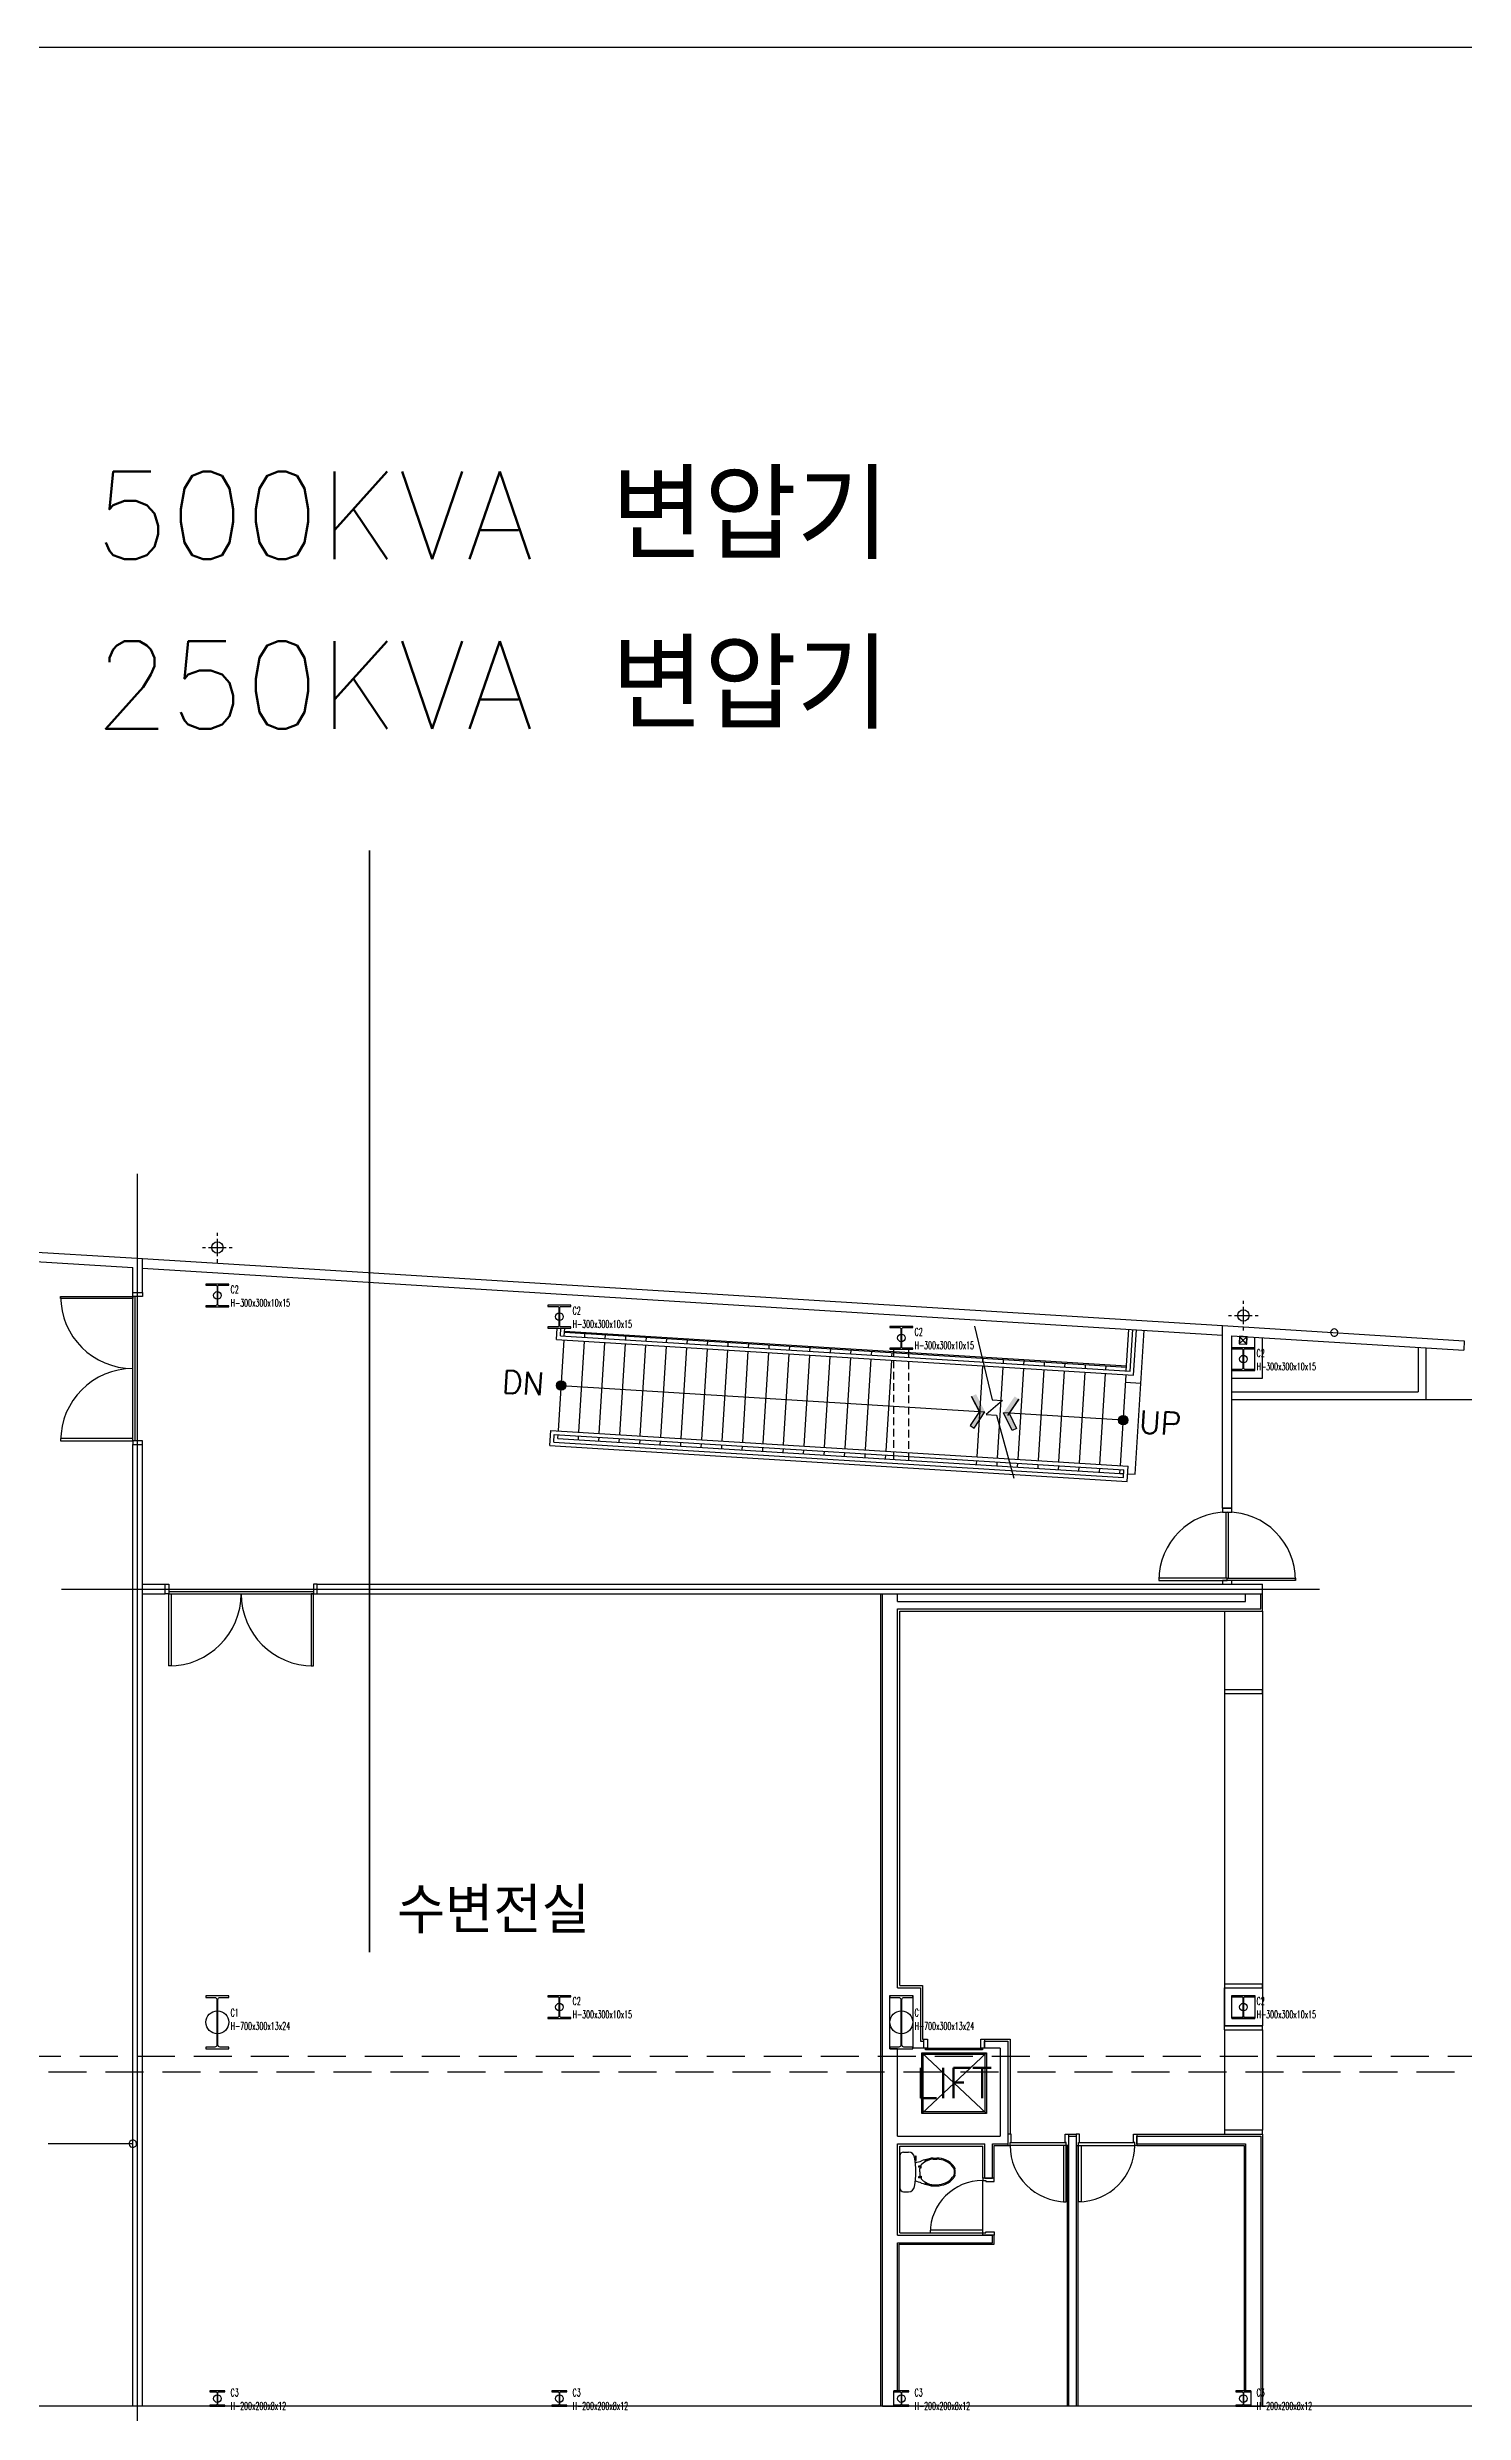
# Model space of a CAD drawing. Header units: millimetres. Extents: x 10462777 to 22643323, y 453826 to 1389191.
# Drawn here: x 11450135 to 11468772, y 606721 to 637839 of the extents above; entities that cross this region are included whole.
import ezdxf
from ezdxf.enums import TextEntityAlignment as Align

# ---------------------------------------------------------------- set-up
doc = ezdxf.new("R2010")
doc.units = ezdxf.units.MM
doc.header["$LTSCALE"] = 200
doc.header["$MEASUREMENT"] = 0
doc.linetypes.add('HIDDEN', pattern=[3.75, 2.5, -1.25])
doc.linetypes.add('HIDDENX2', pattern=[0.75, 0.5, -0.25])
doc.layers.get('0').update_dxf_attribs({"linetype": 'CONTINUOUS'})
for name, color, linetype in [('4', 4, 'CONTINUOUS'), ('CEN', 1, 'CONTINUOUS'), ('COL', 2, 'CONTINUOUS'), ('door', 4, 'CONTINUOUS'), ('EL', 9, 'CONTINUOUS'), ('ELE', 7, 'CONTINUOUS'), ('FIN', 5, 'CONTINUOUS'), ('FIN5', 251, 'CONTINUOUS'), ('HATCH', 8, 'CONTINUOUS'), ('lea', 7, 'CONTINUOUS'), ('panel', 4, 'CONTINUOUS'), ('PIPE', 4, 'CONTINUOUS'), ('tab6', 5, 'HIDDEN'), ('TEXT', 7, 'CONTINUOUS'), ('WAL', 3, 'CONTINUOUS'), ('WID', 4, 'CONTINUOUS'), ('win', 6, 'CONTINUOUS'), ('도면층6', 6, 'CONTINUOUS')]:
    doc.layers.add(name, color=color, linetype=linetype)
doc.layers.add('No_Print', color=153, linetype='CONTINUOUS', plot=False)
doc.styles.add('HYwulM', font='txt.shx ', dxfattribs={"bigfont": ' whgtxt.shx'})
doc.styles.add('HY울릉도L', font='txt.shx ', dxfattribs={"bigfont": ' whgtxt.shx'})

msp = doc.modelspace()

# ---------------------------------------------------------------- hatches: boundary and pattern name
at = {"layer": 'EL'}
h = msp.add_hatch(color=253, dxfattribs=at)
h.paths.add_polyline_path([(11456900.68782, 620297.08249), (11456892.97354, 620172.32076, 1)])
h.paths.add_polyline_path([(11456900.68782, 620297.08249, 0.4142135624), (11456834.44982, 620238.55876), (11456896.83068, 620234.70162)])
h.paths.add_polyline_path([(11456892.97354, 620172.32076), (11456896.83068, 620234.70162), (11456834.44982, 620238.55876, 0.4142135624)])
h = msp.add_hatch(color=253, dxfattribs=at)
h.paths.add_polyline_path([(11462355.64598, 620120.8979), (11462298.17208, 620091.62332), (11462399.04952, 619893.57369), (11462473.42511, 619889.6657)])
h.paths.add_polyline_path([(11462277.92778, 619706.34049), (11462332.01726, 619671.20393), (11462473.42511, 619889.6657), (11462399.53794, 619893.54803)])
h = msp.add_hatch(color=253, dxfattribs=at)
h.paths.add_polyline_path([(11462864.1703, 620090.62631), (11462917.59998, 620054.49433), (11462793.09259, 619870.38071), (11462718.80211, 619875.66506)])
h.paths.add_polyline_path([(11462890.22586, 619669.65235), (11462832.21982, 619641.44689), (11462718.80211, 619875.66506), (11462792.60473, 619870.41542)])
h = msp.add_hatch(color=253, dxfattribs=at)
h.paths.add_polyline_path([(11464296.56306, 619839.77279), (11464288.84878, 619715.01105, -1)])
h.paths.add_polyline_path([(11464296.56306, 619839.77279, -0.4142135624), (11464355.08679, 619773.53478), (11464292.70592, 619777.39192)])
h.paths.add_polyline_path([(11464288.84878, 619715.01105), (11464292.70592, 619777.39192), (11464355.08679, 619773.53478, -0.4142135624)])

# ---------------------------------------------------------------- linework, layer by layer
at = {"color": 30, "lineweight": 35, "ltscale": 10}
msp.add_line((11454375.39328, 627271.46989), (11454375.39328, 612779.44535), dxfattribs=at)
at = {"color": 253}
for p, q in [((11461353.2949, 610098.2403), (11461353.2949, 609678.2403)), ((11461403.2949, 610148.2403), (11461468.54214, 610148.2403)), ((11461569.54316, 610068.22712), (11461549.55184, 610068.22712)), ((11461553.8953, 610037.22904), (11461567.54316, 610037.22904)), ((11461557.25913, 610092.17671), (11461557.25913, 610068.22712)), ((11461567.54316, 610094.17671), (11461559.25913, 610094.17671)), ((11461569.54316, 610039.22904), (11461569.54316, 610092.17671)), ((11461623.8361, 609965.22515), (11461602.63014, 609965.22515)), ((11461623.8361, 609951.25544), (11461602.63014, 609951.25544)), ((11461616.96537, 609888.2403), (11461616.96537, 609935.28401)), ((11461624.96537, 609943.28401), (11461633.45975, 609943.28401)), ((11461633.45975, 609943.28401), (11461633.45975, 609980.60304)), ((11461791.38062, 610070.7403), (11461840.43829, 610070.7403)), ((11461791.38062, 610055.7403), (11461840.43829, 610055.7403)), ((11461403.2949, 609628.2403), (11461468.54214, 609628.2403)), ((11461623.8361, 609825.22515), (11461602.63014, 609825.22515)), ((11461623.8361, 609811.25544), (11461602.63014, 609811.25544)), ((11461616.96537, 609888.2403), (11461616.96537, 609841.19658)), ((11461624.96537, 609833.19658), (11461633.45975, 609833.19658)), ((11461633.45975, 609833.19658), (11461633.45975, 609795.87755)), ((11461791.38062, 609720.7403), (11461840.43829, 609720.7403)), ((11461791.38062, 609705.7403), (11461840.43829, 609705.7403))]:
    msp.add_line(p, q, dxfattribs=at)
for centre, radius, start, end in [((11461403.2949, 610098.2403), 50, 90, 180), ((11461468.54214, 610068.2403), 80, 9.370951569, 90), ((11460377.8187, 609888.2403), 1185.47619, 350.629048431, 9.370951569), ((11461375.2041, 610768.21844), 780, 283.482132637, 289.845226306), ((11461559.25913, 610092.17671), 2, 90, 180), ((11461567.54316, 610092.17671), 2, 0, 90), ((11461567.54316, 610039.22904), 2, 270, 0), ((11461604.29296, 609958.2403), 7.18005, 103.39064926, 256.60935074), ((11461624.96537, 609935.28401), 8, 90, 180), ((11461622.17327, 609958.2403), 7.18005, 283.39064926, 76.60935074), ((11461823.22565, 609795.15826), 265.33162, 104.849993101, 135.659819598), ((11461808.86919, 609574.76731), 489.80436, 100.061363421, 110.167812816), ((11461708.84851, 610017.80107), 28.25047, 134.694298506, 177.752217846), ((11461791.38062, 609894.7403), 176, 90, 125.57906164), ((11461791.38062, 609894.7403), 161, 90, 102.977899394), ((11461840.43827, 609785.7403), 270, 39.838439944, 89.999997866), ((11461840.43827, 609785.7403), 285, 39.838439944, 89.999997866), ((11461963.2949, 609888.2403), 110, 0, 39.838439944), ((11461963.2949, 609888.2403), 125, 22.063918175, 39.838439944), ((11462071.0506, 609932.7603), 8.44851, 239.863743409, 16.751839901), ((11461963.2949, 609888.2403), 120, 0, 18.76258825), ((11461403.2949, 609678.2403), 50, 180, 270), ((11461468.54214, 609708.2403), 80, 270, 350.629048431), ((11461375.2041, 609008.26215), 780, 70.154773694, 76.517867363), ((11461604.29296, 609818.2403), 7.18005, 103.39064926, 256.60935074), ((11461624.96537, 609841.19658), 8, 180, 270), ((11461622.17327, 609818.2403), 7.18005, 283.39064926, 76.60935074), ((11461823.22565, 609981.32234), 265.33162, 224.340180402, 255.150006899), ((11461808.86919, 610201.71328), 489.80436, 249.832187184, 259.938636579), ((11461708.84851, 609758.67952), 28.25047, 182.247782154, 225.305701494), ((11461791.38062, 609881.7403), 176, 234.42093836, 270), ((11461791.38062, 609881.7403), 161, 257.022100606, 270), ((11461840.43827, 609990.7403), 270, 270.000002134, 320.161560056), ((11461840.43827, 609990.7403), 285, 270.000002134, 320.161560056), ((11461963.2949, 609888.2403), 110, 320.161560056, 0), ((11461963.2949, 609888.2403), 125, 320.161560056, 337.936081825), ((11462071.0506, 609843.7203), 8.44851, 343.248160099, 120.136256591), ((11461963.2949, 609888.2403), 120, 341.23741175, 0)]:
    msp.add_arc(centre, radius, start, end, dxfattribs=at)
at = {"layer": '4', "color": 253}
msp.add_line((11468273.2949, 620051.88268), (11470123.2949, 620051.88268), dxfattribs=at)
at = {"layer": 'CEN', "color": 253}
for p, q in [((11451323.2949, 605907.23366), (11451323.2949, 623017.40711)), ((11450323.2949, 617557.23366), (11466873.2949, 617557.23366))]:
    msp.add_line(p, q, dxfattribs=at)
at = {"layer": 'COL', "color": 253}
for points in [[(11452368.2949, 621299.90719, -0.4142135624), (11452352.2949, 621283.90719), (11452223.2949, 621283.90719), (11452223.2949, 621268.90719), (11452523.2949, 621268.90719), (11452523.2949, 621283.90719), (11452394.2949, 621283.90719, -0.4142135624), (11452378.2949, 621299.90719), (11452378.2949, 621537.90719, -0.4142135624), (11452394.2949, 621553.90719), (11452523.2949, 621553.90719), (11452523.2949, 621568.90719), (11452223.2949, 621568.90719), (11452223.2949, 621553.90719), (11452352.2949, 621553.90719, -0.4142135624), (11452368.2949, 621537.90719)], [(11456868.2949, 621020.65106, -0.4142135624), (11456852.2949, 621004.65106), (11456723.2949, 621004.65106), (11456723.2949, 620989.65106), (11457023.2949, 620989.65106), (11457023.2949, 621004.65106), (11456894.2949, 621004.65106, -0.4142135624), (11456878.2949, 621020.65106), (11456878.2949, 621258.65106, -0.4142135624), (11456894.2949, 621274.65106), (11457023.2949, 621274.65106), (11457023.2949, 621289.65106), (11456723.2949, 621289.65106), (11456723.2949, 621274.65106), (11456852.2949, 621274.65106, -0.4142135624), (11456868.2949, 621258.65106)], [(11461368.2949, 620741.39494, -0.4142135624), (11461352.2949, 620725.39494), (11461223.2949, 620725.39494), (11461223.2949, 620710.39494), (11461523.2949, 620710.39494), (11461523.2949, 620725.39494), (11461394.2949, 620725.39494, -0.4142135624), (11461378.2949, 620741.39494), (11461378.2949, 620979.39494, -0.4142135624), (11461394.2949, 620995.39494), (11461523.2949, 620995.39494), (11461523.2949, 621010.39494), (11461223.2949, 621010.39494), (11461223.2949, 620995.39494), (11461352.2949, 620995.39494, -0.4142135624), (11461368.2949, 620979.39494)], [(11465868.2949, 620462.13881, -0.4142135624), (11465852.2949, 620446.13881), (11465723.2949, 620446.13881), (11465723.2949, 620431.13881), (11466023.2949, 620431.13881), (11466023.2949, 620446.13881), (11465894.2949, 620446.13881, -0.4142135624), (11465878.2949, 620462.13881), (11465878.2949, 620700.13881, -0.4142135624), (11465894.2949, 620716.13881), (11466023.2949, 620716.13881), (11466023.2949, 620731.13881), (11465723.2949, 620731.13881), (11465723.2949, 620716.13881), (11465852.2949, 620716.13881, -0.4142135624), (11465868.2949, 620700.13881)], [(11452366.7949, 611559.23366, -0.4142135624), (11452338.7949, 611531.23366), (11452223.2949, 611531.23366), (11452223.2949, 611507.23366), (11452523.2949, 611507.23366), (11452523.2949, 611531.23366), (11452407.7949, 611531.23366, -0.4142135624), (11452379.7949, 611559.23366), (11452379.7949, 612155.23366, -0.4142135624), (11452407.7949, 612183.23366), (11452523.2949, 612183.23366), (11452523.2949, 612207.23366), (11452223.2949, 612207.23366), (11452223.2949, 612183.23366), (11452338.7949, 612183.23366, -0.4142135624), (11452366.7949, 612155.23366)], [(11456868.2949, 611938.23366, -0.4142135624), (11456852.2949, 611922.23366), (11456723.2949, 611922.23366), (11456723.2949, 611907.23366), (11457023.2949, 611907.23366), (11457023.2949, 611922.23366), (11456894.2949, 611922.23366, -0.4142135624), (11456878.2949, 611938.23366), (11456878.2949, 612176.23366, -0.4142135624), (11456894.2949, 612192.23366), (11457023.2949, 612192.23366), (11457023.2949, 612207.23366), (11456723.2949, 612207.23366), (11456723.2949, 612192.23366), (11456852.2949, 612192.23366, -0.4142135624), (11456868.2949, 612176.23366)], [(11461366.7949, 611559.23366, -0.4142135624), (11461338.7949, 611531.23366), (11461223.2949, 611531.23366), (11461223.2949, 611507.23366), (11461523.2949, 611507.23366), (11461523.2949, 611531.23366), (11461407.7949, 611531.23366, -0.4142135624), (11461379.7949, 611559.23366), (11461379.7949, 612155.23366, -0.4142135624), (11461407.7949, 612183.23366), (11461523.2949, 612183.23366), (11461523.2949, 612207.23366), (11461223.2949, 612207.23366), (11461223.2949, 612183.23366), (11461338.7949, 612183.23366, -0.4142135624), (11461366.7949, 612155.23366)], [(11465868.2949, 611938.23366, -0.4142135624), (11465852.2949, 611922.23366), (11465723.2949, 611922.23366), (11465723.2949, 611907.23366), (11466023.2949, 611907.23366), (11466023.2949, 611922.23366), (11465894.2949, 611922.23366, -0.4142135624), (11465878.2949, 611938.23366), (11465878.2949, 612176.23366, -0.4142135624), (11465894.2949, 612192.23366), (11466023.2949, 612192.23366), (11466023.2949, 612207.23366), (11465723.2949, 612207.23366), (11465723.2949, 612192.23366), (11465852.2949, 612192.23366, -0.4142135624), (11465868.2949, 612176.23366)], [(11452369.2949, 606835.23366, -0.4142135624), (11452353.2949, 606819.23366), (11452273.2949, 606819.23366), (11452273.2949, 606807.23366), (11452473.2949, 606807.23366), (11452473.2949, 606819.23366), (11452393.2949, 606819.23366, -0.4142135624), (11452377.2949, 606835.23366), (11452377.2949, 606979.23366, -0.4142135624), (11452393.2949, 606995.23366), (11452473.2949, 606995.23366), (11452473.2949, 607007.23366), (11452273.2949, 607007.23366), (11452273.2949, 606995.23366), (11452353.2949, 606995.23366, -0.4142135624), (11452369.2949, 606979.23366)], [(11456869.2949, 606835.23366, -0.4142135624), (11456853.2949, 606819.23366), (11456773.2949, 606819.23366), (11456773.2949, 606807.23366), (11456973.2949, 606807.23366), (11456973.2949, 606819.23366), (11456893.2949, 606819.23366, -0.4142135624), (11456877.2949, 606835.23366), (11456877.2949, 606979.23366, -0.4142135624), (11456893.2949, 606995.23366), (11456973.2949, 606995.23366), (11456973.2949, 607007.23366), (11456773.2949, 607007.23366), (11456773.2949, 606995.23366), (11456853.2949, 606995.23366, -0.4142135624), (11456869.2949, 606979.23366)], [(11461369.2949, 606835.23366, -0.4142135624), (11461353.2949, 606819.23366), (11461273.2949, 606819.23366), (11461273.2949, 606807.23366), (11461473.2949, 606807.23366), (11461473.2949, 606819.23366), (11461393.2949, 606819.23366, -0.4142135624), (11461377.2949, 606835.23366), (11461377.2949, 606979.23366, -0.4142135624), (11461393.2949, 606995.23366), (11461473.2949, 606995.23366), (11461473.2949, 607007.23366), (11461273.2949, 607007.23366), (11461273.2949, 606995.23366), (11461353.2949, 606995.23366, -0.4142135624), (11461369.2949, 606979.23366)], [(11465869.2949, 606835.23366, -0.4142135624), (11465853.2949, 606819.23366), (11465773.2949, 606819.23366), (11465773.2949, 606807.23366), (11465973.2949, 606807.23366), (11465973.2949, 606819.23366), (11465893.2949, 606819.23366, -0.4142135624), (11465877.2949, 606835.23366), (11465877.2949, 606979.23366, -0.4142135624), (11465893.2949, 606995.23366), (11465973.2949, 606995.23366), (11465973.2949, 607007.23366), (11465773.2949, 607007.23366), (11465773.2949, 606995.23366), (11465853.2949, 606995.23366, -0.4142135624), (11465869.2949, 606979.23366)]]:
    msp.add_lwpolyline(points, format="xyb", close=True, dxfattribs=at)
at = {"layer": 'door', "color": 253, "linetype": 'Continuous'}
for p, q in [((11451260.7949, 621407.23366), (11451260.7949, 621457.23366)), ((11451260.7949, 621457.23366), (11451385.7949, 621457.23366)), ((11451385.7949, 621457.23366), (11451385.7949, 621407.23366)), ((11451385.7949, 621407.23366), (11451260.7949, 621407.23366)), ((11451385.7949, 619507.23366), (11451260.7949, 619507.23366)), ((11451260.7949, 619507.23366), (11451260.7949, 619457.23366)), ((11451260.7949, 619457.23366), (11451385.7949, 619457.23366)), ((11451385.7949, 619457.23366), (11451385.7949, 619507.23366)), ((11465723.2949, 618619.73366), (11465598.2949, 618619.73366)), ((11465598.2949, 618619.73366), (11465598.2949, 618569.73366)), ((11465723.2949, 618569.73366), (11465723.2949, 618619.73366)), ((11465598.2949, 618569.73366), (11465723.2949, 618569.73366)), ((11465660.7949, 617699.73366), (11464760.7949, 617699.73366)), ((11464760.7949, 617699.73366), (11464760.7949, 617669.73366)), ((11465660.7949, 617669.73366), (11465660.7949, 617699.73366)), ((11465660.7949, 617699.73366), (11466560.7949, 617699.73366)), ((11465660.7949, 617669.73366), (11465660.7949, 617699.73366)), ((11466560.7949, 617699.73366), (11466560.7949, 617669.73366)), ((11451685.7949, 617494.73366), (11451685.7949, 617619.73366)), ((11451685.7949, 617619.73366), (11451735.7949, 617619.73366)), ((11451735.7949, 617494.73366), (11451685.7949, 617494.73366)), ((11451735.7949, 617619.73366), (11451735.7949, 617494.73366)), ((11453635.7949, 617619.73366), (11453635.7949, 617494.73366)), ((11453685.7949, 617619.73366), (11453635.7949, 617619.73366)), ((11453635.7949, 617494.73366), (11453685.7949, 617494.73366)), ((11453685.7949, 617494.73366), (11453685.7949, 617619.73366)), ((11464760.7949, 617669.73366), (11465660.7949, 617669.73366)), ((11465723.2949, 617669.73366), (11465598.2949, 617669.73366)), ((11465598.2949, 617669.73366), (11465598.2949, 617619.73366)), ((11465598.2949, 617619.73366), (11465723.2949, 617619.73366)), ((11466560.7949, 617669.73366), (11465660.7949, 617669.73366)), ((11465723.2949, 617619.73366), (11465723.2949, 617669.73366))]:
    msp.add_line(p, q, dxfattribs=at)
at = {"layer": 'door', "color": 253}
for p, q in [((11450310.7949, 621377.23366), (11450310.7949, 621407.23366)), ((11450310.7949, 621407.23366), (11451260.7949, 621407.23366)), ((11451260.7949, 621377.23366), (11450310.7949, 621377.23366)), ((11451260.7949, 621407.23366), (11451260.7949, 621377.23366)), ((11450310.7949, 619537.23366), (11450310.7949, 619507.23366)), ((11451260.7949, 619537.23366), (11450310.7949, 619537.23366)), ((11450310.7949, 619507.23366), (11451260.7949, 619507.23366)), ((11451260.7949, 619507.23366), (11451260.7949, 619537.23366)), ((11451735.7949, 616544.73366), (11451735.7949, 617494.73366)), ((11451735.7949, 617494.73366), (11451765.7949, 617494.73366)), ((11451765.7949, 617494.73366), (11451765.7949, 616544.73366)), ((11453635.7949, 617494.73366), (11453605.7949, 617494.73366)), ((11453605.7949, 617494.73366), (11453605.7949, 616544.73366)), ((11453635.7949, 616544.73366), (11453635.7949, 617494.73366)), ((11451765.7949, 616544.73366), (11451735.7949, 616544.73366)), ((11453605.7949, 616544.73366), (11453635.7949, 616544.73366))]:
    msp.add_line(p, q, dxfattribs=at)
for centre, start, end in [((11451260.7949, 621407.23366), 180, 270), ((11451260.7949, 619507.23366), 90, 180), ((11451735.7949, 617494.73366), 270, 0), ((11453635.7949, 617494.73366), 180, 270)]:
    msp.add_arc(centre, 950, start, end, dxfattribs=at)
at = {"layer": 'door', "color": 253, "linetype": 'Continuous'}
for start, end in [(90, 180), (0, 90)]:
    msp.add_arc((11465660.7949, 617669.73366), 900, start, end, dxfattribs=at)
at = {"layer": 'EL', "color": 253, "ltscale": 10}
for p, q in [((11451385.7949, 621903.50115), (11465598.2949, 621021.51722)), ((11451385.7949, 621778.26069), (11465598.2949, 620896.27676)), ((11468173.2949, 620736.4802), (11468173.2949, 620151.88268)), ((11465723.2949, 620151.88268), (11468173.2949, 620151.88268)), ((11461667.0449, 611516.23366), (11461667.0449, 611637.23366)), ((11461667.0449, 611637.23366), (11461717.0449, 611637.23366)), ((11461717.0449, 611516.23366), (11461667.0449, 611516.23366)), ((11461692.0449, 611514.64649), (11462442.0449, 611514.64649)), ((11461692.0449, 611494.64649), (11461692.0449, 611514.64649)), ((11462442.0449, 611494.64649), (11461692.0449, 611494.64649)), ((11461717.0449, 611637.23366), (11461717.0449, 611516.23366)), ((11462417.0449, 611516.23366), (11462417.0449, 611637.23366)), ((11462417.0449, 611637.23366), (11462467.0449, 611637.23366)), ((11462467.0449, 611516.23366), (11462417.0449, 611516.23366)), ((11462442.0449, 611514.64649), (11462442.0449, 611494.64649)), ((11462467.0449, 611637.23366), (11462467.0449, 611516.23366)), ((11461641.88649, 610657.23365), (11462492.20331, 611457.23366)), ((11461641.88649, 611457.23366), (11462492.20331, 610657.23365)), ((11461641.88649, 610657.23365), (11461641.88649, 611457.23366)), ((11461641.88649, 611457.23366), (11462492.20331, 611457.23366)), ((11461661.88649, 610677.23365), (11461661.88649, 611437.23366)), ((11461661.88649, 611437.23366), (11462472.20331, 611437.23366)), ((11462472.20331, 611437.23366), (11462472.20331, 610677.23365)), ((11462492.20331, 611457.23366), (11462492.20331, 610657.23365)), ((11462492.20331, 610657.23365), (11461641.88649, 610657.23365)), ((11462472.20331, 610677.23365), (11461661.88649, 610677.23365))]:
    msp.add_line(p, q, dxfattribs=at)
at = {"layer": 'EL', "color": 253}
for p, q in [((11451260.7949, 619507.23366), (11451260.7949, 621407.23366)), ((11451290.7949, 619507.23366), (11451290.7949, 621407.23366)), ((11456834.29399, 620841.49424), (11456843.48815, 620989.65106)), ((11456834.29399, 620841.49424), (11464429.68289, 620370.14782)), ((11456859.77667, 619637.60444), (11456934.102, 620835.30046)), ((11456887.29488, 620888.30135), (11456893.58433, 620989.65106)), ((11456887.29488, 620888.30135), (11464382.87578, 620423.14871)), ((11456937.19888, 620885.20446), (11456943.68052, 620989.65106)), ((11456940.29577, 620935.10846), (11464336.06867, 620476.1496)), ((11456941.22484, 620950.07966), (11464336.99774, 620491.1208)), ((11457129.25828, 619620.88125), (11457203.5836, 620818.57726)), ((11457206.68049, 620868.48126), (11457209.77738, 620918.38526)), ((11457398.73988, 619604.15805), (11457473.0652, 620801.85406)), ((11457476.16209, 620851.75806), (11457479.25898, 620901.66207)), ((11457745.64369, 620835.03487), (11457748.74058, 620884.93887)), ((11458015.1253, 620818.31167), (11458018.22219, 620868.21567)), ((11458284.6069, 620801.58847), (11458287.70379, 620851.49247)), ((11458554.08851, 620784.86527), (11458557.18539, 620834.76928)), ((11458823.57011, 620768.14208), (11458826.667, 620818.04608)), ((11459093.05171, 620751.41888), (11459096.1486, 620801.32288)), ((11462337.11835, 621012.92117), (11462565.94579, 620046.95801)), ((11464332.97178, 620426.2456), (11464366.88271, 620972.6944)), ((11464382.87578, 620423.14871), (11464416.78671, 620969.59751)), ((11464429.68289, 620370.14782), (11464466.69071, 620966.50063)), ((11457668.22148, 619587.43485), (11457742.54681, 620785.13087)), ((11457937.70309, 619570.71165), (11458012.02841, 620768.40767)), ((11458207.18469, 619553.98846), (11458281.51001, 620751.68447)), ((11458476.66629, 619537.26526), (11458550.99162, 620734.96127)), ((11458746.1479, 619520.54206), (11458820.47322, 620718.23808)), ((11459015.6295, 619503.81886), (11459089.95482, 620701.51488)), ((11459285.11111, 619487.09567), (11459359.43643, 620684.79168)), ((11459362.53332, 620734.69568), (11459365.6302, 620784.59968)), ((11459554.59271, 619470.37247), (11459628.91803, 620668.06848)), ((11459632.01492, 620717.97248), (11459635.11181, 620767.87649)), ((11459824.07431, 619453.64927), (11459898.39963, 620651.34529)), ((11459901.49652, 620701.24929), (11459904.59341, 620751.15329)), ((11460093.55592, 619436.92607), (11460167.88124, 620634.62209)), ((11460170.97813, 620684.52609), (11460174.07502, 620734.43009)), ((11460363.03752, 619420.20288), (11460437.36284, 620617.89889)), ((11460440.45973, 620667.80289), (11460443.55662, 620717.70689)), ((11460632.51912, 619403.47968), (11460706.84445, 620601.17569)), ((11460709.94133, 620651.07969), (11460713.03822, 620700.9837)), ((11460902.00073, 619386.75648), (11460976.32605, 620584.4525)), ((11460979.42294, 620634.3565), (11460982.51983, 620684.2605)), ((11461171.48233, 619370.03328), (11461245.80765, 620567.7293)), ((11461248.90454, 620617.6333), (11461252.00143, 620667.5373)), ((11462369.17835, 619295.70796), (11462443.50367, 620493.40398)), ((11462446.60056, 620543.30798), (11462449.69745, 620593.21198)), ((11462716.08216, 620526.58478), (11462719.17905, 620576.48878)), ((11462985.56376, 620509.86158), (11462988.66065, 620559.76558)), ((11463255.04537, 620493.13839), (11463258.14226, 620543.04239)), ((11463524.52697, 620476.41519), (11463527.62386, 620526.31919)), ((11463794.00857, 620459.69199), (11463797.10546, 620509.59599)), ((11464063.49018, 620442.96879), (11464066.58707, 620492.87279)), ((11456896.83069, 620234.7018), (11462473.42511, 619889.6657)), ((11462638.65995, 619278.98476), (11462712.98527, 620476.68078)), ((11462908.14155, 619262.26157), (11462982.46688, 620459.95758)), ((11463177.62316, 619245.53837), (11463251.94848, 620443.23438)), ((11463447.10476, 619228.81517), (11463521.43008, 620426.51119)), ((11463716.58636, 619212.09197), (11463790.91169, 620409.78799)), ((11463986.06797, 619195.36878), (11464060.39329, 620393.06479)), ((11464255.54957, 619178.64558), (11464329.87489, 620376.34159)), ((11462399.27151, 619893.13788), (11462277.92778, 619706.34049)), ((11462415.95121, 619860.39112), (11462298.17208, 620091.62332)), ((11462298.17208, 620091.62332), (11462399.27151, 619893.13788)), ((11462332.01726, 619671.20393), (11462473.42511, 619889.6657)), ((11462702.08282, 620038.54037), (11462490.1212, 619851.26444)), ((11462565.94579, 620046.95801), (11462702.08282, 620038.54037)), ((11464292.70585, 619777.3908), (11462718.80211, 619875.66506)), ((11462832.21982, 619641.44689), (11462718.80211, 619875.66506)), ((11462772.23179, 619839.53308), (11462917.59998, 620054.49433)), ((11462917.59998, 620054.49433), (11462792.81861, 619869.97557)), ((11462792.81861, 619869.97557), (11462890.22586, 619669.65235)), ((11456747.58112, 619444.18222), (11456759.96867, 619643.79822)), ((11456759.96867, 619643.79822), (11464355.35757, 619172.4518)), ((11456800.58201, 619490.98933), (11456806.77578, 619590.79733)), ((11456806.77578, 619590.79733), (11464302.35668, 619125.64469)), ((11456853.5829, 619537.79644), (11456856.67978, 619587.70044)), ((11457123.0645, 619521.07324), (11457126.16139, 619570.97725)), ((11457392.5461, 619504.35005), (11457395.64299, 619554.25405)), ((11462277.92778, 619706.34049), (11462332.01726, 619671.20393)), ((11462490.1212, 619851.26444), (11462626.25824, 619842.84681)), ((11462626.25824, 619842.84681), (11462853.34613, 619013.98169)), ((11462890.22586, 619669.65235), (11462832.21982, 619641.44689)), ((11456747.58112, 619444.18222), (11464342.97002, 618972.8358)), ((11456800.58201, 619490.98933), (11464296.16291, 619025.83669)), ((11456853.5829, 619537.79644), (11464249.35579, 619078.83758)), ((11457662.02771, 619487.62685), (11457665.1246, 619537.53085)), ((11457931.50931, 619470.90365), (11457934.6062, 619520.80765)), ((11458200.99091, 619454.18045), (11458204.0878, 619504.08446)), ((11458470.47252, 619437.45726), (11458473.56941, 619487.36126)), ((11458739.95412, 619420.73406), (11458743.05101, 619470.63806)), ((11459009.43572, 619404.01086), (11459012.53261, 619453.91486)), ((11459278.91733, 619387.28766), (11459282.01422, 619437.19167)), ((11459548.39893, 619370.56447), (11459551.49582, 619420.46847)), ((11459817.88054, 619353.84127), (11459820.97742, 619403.74527)), ((11460087.36214, 619337.11807), (11460090.45903, 619387.02207)), ((11460356.84374, 619320.39487), (11460359.94063, 619370.29888)), ((11460626.32535, 619303.67168), (11460629.42223, 619353.57568)), ((11460895.80695, 619286.94848), (11460898.90384, 619336.85248)), ((11461165.28855, 619270.22528), (11461168.38544, 619320.12928)), ((11462362.98457, 619195.89996), (11462366.08146, 619245.80396)), ((11462632.46617, 619179.17676), (11462635.56306, 619229.08076)), ((11462901.94778, 619162.45356), (11462905.04466, 619212.35757)), ((11463171.42938, 619145.73037), (11463174.52627, 619195.63437)), ((11463440.91098, 619129.00717), (11463444.00787, 619178.91117)), ((11463710.39259, 619112.28397), (11463713.48948, 619162.18797)), ((11463979.87419, 619095.56077), (11463982.97108, 619145.46478)), ((11464249.35579, 619078.83758), (11464252.45268, 619128.74158)), ((11464296.16291, 619025.83669), (11464302.35668, 619125.64469)), ((11464342.97002, 618972.8358), (11464355.35757, 619172.4518)), ((11465645.7949, 617699.73366), (11465645.7949, 618569.73366)), ((11465675.7949, 617699.73366), (11465675.7949, 618569.73366)), ((11451735.7949, 617524.73366), (11453635.7949, 617524.73366)), ((11451735.7949, 617494.73366), (11453635.7949, 617494.73366)), ((11463543.2949, 610236.91683), (11462803.2949, 610236.91683)), ((11462818.2949, 610276.91683), (11463528.2949, 610276.91683)), ((11463703.2949, 610236.91683), (11464443.2949, 610236.91683)), ((11463718.2949, 610276.91683), (11464428.2949, 610276.91683)), ((11462443.2949, 609086.91683), (11462443.2949, 609776.91683))]:
    msp.add_line(p, q, dxfattribs=at)
at = {"layer": 'EL', "color": 253, "linetype": 'HIDDENX2'}
for p, q in [((11461273.2949, 619263.52274), (11461273.2949, 620710.39494)), ((11461473.2949, 619251.11136), (11461473.2949, 620710.39494))]:
    msp.add_line(p, q, dxfattribs=at)
at = {"layer": 'EL', "color": 253}
for centre in [(11456896.83068, 620234.70162), (11464292.70592, 619777.39192)]:
    msp.add_circle(centre, 62.5, dxfattribs=at)
at = {"layer": 'ELE', "color": 253}
for p in [(11468273.2949, 620730.27451), (11465723.2949, 620051.88268)]:
    msp.add_line(p, (11468273.2949, 620051.88268), dxfattribs=at)
at = {"layer": 'FIN', "color": 253}
for p, q in [((11461103.2949, 606807.23366), (11461103.2949, 617494.73366)), ((11466123.2949, 617264.73366), (11466123.2949, 617494.73366)), ((11461353.2949, 617264.73366), (11466123.2949, 617264.73366)), ((11461353.2949, 612339.73366), (11461353.2949, 617264.73366)), ((11461353.2949, 612339.73366), (11461653.2949, 612339.73366)), ((11461653.2949, 612339.73366), (11461653.2949, 611637.23366)), ((11461653.2949, 611637.23366), (11461667.0449, 611637.23366)), ((11462467.0449, 611637.23366), (11462803.2949, 611637.23366)), ((11462803.2949, 611637.23366), (11462803.2949, 610386.91683)), ((11461353.2949, 610226.91683), (11462443.2949, 610226.91683)), ((11461353.2949, 609086.91683), (11461353.2949, 610226.91683)), ((11462443.2949, 609806.91683), (11462443.2949, 610226.91683)), ((11462593.2949, 609806.91683), (11462593.2949, 610236.91683)), ((11462593.2949, 610236.91683), (11462773.2949, 610236.91683)), ((11463553.2949, 610236.91683), (11463553.2949, 606807.23366)), ((11463573.2949, 610386.91683), (11463673.2949, 610386.91683)), ((11463693.2949, 610236.91683), (11463693.2949, 606807.23366)), ((11464473.2949, 610386.91683), (11466123.2949, 610386.91683)), ((11464473.2949, 610236.91683), (11465883.2949, 610236.91683)), ((11465883.2949, 610236.91683), (11465883.2949, 607007.23366)), ((11466123.2949, 610386.91683), (11466123.2949, 606807.23366)), ((11461353.2949, 609086.91683), (11462443.2949, 609086.91683)), ((11462593.2949, 608936.91683), (11462593.2949, 609056.91683)), ((11461343.2949, 608936.91683), (11462593.2949, 608936.91683)), ((11461343.2949, 607007.23366), (11461343.2949, 608936.91683))]:
    msp.add_line(p, q, dxfattribs=at)
at = {"layer": 'FIN5', "color": 253}
for p, q in [((11464448.9718, 619066.45002), (11464566.49871, 620960.30685)), ((11464323.68112, 620276.53359), (11464523.29712, 620264.14604)), ((11464249.35579, 619078.83758), (11464299.25979, 619075.74069)), ((11464349.1638, 619072.6438), (11464448.9718, 619066.45002))]:
    msp.add_line(p, q, dxfattribs=at)
at = {"layer": 'HATCH', "color": 253}
for p, q in [((11452178.2949, 622049.31683), (11452218.2949, 622049.31683)), ((11452258.2949, 622049.31683), (11452488.2949, 622049.31683)), ((11452373.2949, 622204.31683), (11452373.2949, 622244.31683)), ((11452373.2949, 621934.31683), (11452373.2949, 622164.31683)), ((11452528.2949, 622049.31683), (11452568.2949, 622049.31683)), ((11452373.2949, 621854.31683), (11452373.2949, 621894.31683)), ((11465678.2949, 621154.74012), (11465718.2949, 621154.74012)), ((11465758.2949, 621154.74012), (11465988.2949, 621154.74012)), ((11465873.2949, 621309.74012), (11465873.2949, 621349.74012)), ((11465873.2949, 621039.74012), (11465873.2949, 621269.74012)), ((11466028.2949, 621154.74012), (11466068.2949, 621154.74012)), ((11465873.2949, 620959.74012), (11465873.2949, 620999.74012))]:
    msp.add_line(p, q, dxfattribs=at)
for centre in [(11452373.2949, 622049.31683), (11465873.2949, 621154.74012)]:
    msp.add_ellipse(centre, major_axis=(-53.03301, 53.03301), ratio=1, start_param=-0.7853981634, end_param=5.4977871438, dxfattribs=at)
at = {"layer": 'lea', "color": 253}
msp.add_line((11451260.7949, 610258.74407), (11450147.22457, 610258.74407), dxfattribs=at)
for centre, start, end in [((11467069.63344, 620930.21048), 60.358815352, 240.358815352), ((11467069.63344, 620930.21048), 240.358815352, 60.358815352), ((11451260.7949, 610258.74407), 119.641184648, 299.641184648), ((11451260.7949, 610258.74407), 299.641184648, 119.641184648)]:
    msp.add_arc(centre, 48.21429, start, end, dxfattribs=at)
at = {"layer": 'No_Print', "color": 253}
for centre, radius in [((11452373.2949, 621418.90719), 50), ((11456873.2949, 621139.65106), 50), ((11461373.2949, 620860.39494), 50), ((11465873.2949, 620581.13881), 50), ((11456873.2949, 612057.23366), 50), ((11465873.2949, 612057.23366), 50), ((11452373.2949, 611857.23366), 150), ((11461373.2949, 611857.23366), 150), ((11452373.2949, 606907.23366), 50), ((11456873.2949, 606907.23366), 50), ((11461373.2949, 606907.23366), 50), ((11465873.2949, 606907.23366), 50)]:
    msp.add_circle(centre, radius, dxfattribs=at)
at = {"layer": 'panel', "color": 253}
for p, q in [((11449622.68777, 621887.67368), (11451260.7949, 621786.01781)), ((11449630.42999, 622012.43369), (11451385.7949, 621903.50115)), ((11451260.7949, 621457.23366), (11451260.7949, 621786.01781)), ((11451385.7949, 621457.23366), (11451385.7949, 621903.50115)), ((11451260.7949, 621457.23366), (11451385.7949, 621457.23366)), ((11465598.2949, 621021.51722), (11468780.23799, 620824.05564)), ((11465598.2949, 618619.73366), (11465598.2949, 621021.51722)), ((11465723.2949, 620888.51964), (11468772.49577, 620699.29564)), ((11465723.2949, 618619.73366), (11465723.2949, 620888.51964)), ((11466023.2949, 620431.13881), (11466023.2949, 620869.90257)), ((11466123.2949, 620331.13881), (11466123.2949, 620863.69688)), ((11468780.23799, 620824.05564), (11468772.49577, 620699.29564)), ((11465723.2949, 620431.13881), (11466023.2949, 620431.13881)), ((11465723.2949, 620331.13881), (11466123.2949, 620331.13881)), ((11451260.7949, 606807.23366), (11451260.7949, 619457.23366)), ((11451260.7949, 619457.23366), (11451385.7949, 619457.23366)), ((11451385.7949, 606807.23366), (11451385.7949, 619457.23366)), ((11465598.2949, 618619.73366), (11465723.2949, 618619.73366)), ((11451385.7949, 617619.73366), (11451685.7949, 617619.73366)), ((11451385.7949, 617494.73366), (11451685.7949, 617494.73366)), ((11451685.7949, 617494.73366), (11451685.7949, 617619.73366)), ((11453685.7949, 617619.73366), (11466123.2949, 617619.73366)), ((11453685.7949, 617494.73366), (11453685.7949, 617619.73366)), ((11453685.7949, 617494.73366), (11466123.2949, 617494.73366)), ((11466123.2949, 617494.73366), (11466123.2949, 617619.73366)), ((11465623.2949, 612309.73366), (11466123.2949, 612309.73366)), ((11465623.2949, 611809.73366), (11465623.2949, 612309.73366)), ((11465723.2949, 612209.73366), (11466023.2949, 612209.73366)), ((11465723.2949, 611909.73366), (11465723.2949, 612209.73366)), ((11466023.2949, 612209.73366), (11466023.2949, 611909.73366)), ((11466123.2949, 612309.73366), (11466123.2949, 611809.73366)), ((11466123.2949, 611809.73366), (11465623.2949, 611809.73366)), ((11466023.2949, 611909.73366), (11465723.2949, 611909.73366)), ((11488523.2949, 606807.23366), (11441223.2949, 606807.23366))]:
    msp.add_line(p, q, dxfattribs=at)
at = {"layer": 'PIPE', "color": 253}
for p, q in [((11465819.63516, 620784.65312), (11465920.76086, 620873.96109)), ((11465914.85199, 620778.74426), (11465825.54402, 620879.86995))]:
    msp.add_line(p, q, dxfattribs=at)
for points in [[(11465917.00512, 620776.30622), (11465923.1989, 620876.11422), (11465823.3909, 620882.30799), (11465817.19712, 620782.49999)], [(11465914.85199, 620778.74426), (11465920.76086, 620873.96109), (11465825.54402, 620879.86995), (11465819.63516, 620784.65312)]]:
    msp.add_lwpolyline(points, close=True, dxfattribs=at)
at = {"layer": 'tab6', "color": 253}
for p, q in [((11497563.67703, 611407.23366), (11436650.7949, 611407.23366)), ((11436650.7949, 611207.23366), (11497563.67703, 611207.23366))]:
    msp.add_line(p, q, dxfattribs=at)
at = {"layer": 'WAL', "color": 253, "ltscale": 10}
for p, q in [((11461123.2949, 606807.23366), (11461123.2949, 617494.73366)), ((11461123.2949, 617494.73366), (11461323.2949, 617494.73366)), ((11461323.2949, 617394.73366), (11461323.2949, 617494.73366)), ((11461323.2949, 617394.73366), (11465903.2949, 617394.73366)), ((11465903.2949, 617394.73366), (11465903.2949, 617494.73366)), ((11465903.2949, 617494.73366), (11466103.2949, 617494.73366)), ((11466103.2949, 617294.73366), (11466103.2949, 617494.73366)), ((11461323.2949, 617294.73366), (11466103.2949, 617294.73366)), ((11461323.2949, 612309.73366), (11461323.2949, 617294.73366)), ((11461223.2949, 612209.73366), (11461523.2949, 612209.73366)), ((11461223.2949, 611509.73366), (11461223.2949, 612209.73366)), ((11461323.2949, 612309.73366), (11461623.2949, 612309.73366)), ((11461523.2949, 612209.73366), (11461523.2949, 611516.23366)), ((11461623.2949, 612309.73366), (11461623.2949, 611607.23366)), ((11461323.2949, 611509.73366), (11461223.2949, 611509.73366)), ((11461323.2949, 610356.91683), (11461323.2949, 611509.73366)), ((11461667.0449, 611516.23366), (11461523.2949, 611516.23366)), ((11461623.2949, 611607.23366), (11461667.0449, 611607.23366)), ((11461667.0449, 611516.23366), (11461667.0449, 611607.23366)), ((11462467.0449, 611607.23366), (11462773.2949, 611607.23366)), ((11462467.0449, 611516.23366), (11462467.0449, 611607.23366)), ((11462673.2949, 611516.23366), (11462467.0449, 611516.23366)), ((11462673.2949, 611516.23366), (11462673.2949, 610356.91683)), ((11462773.2949, 611607.23366), (11462773.2949, 610256.91683)), ((11461323.2949, 610356.91683), (11462673.2949, 610356.91683)), ((11461323.2949, 610256.91683), (11462473.2949, 610256.91683)), ((11461323.2949, 609056.91683), (11461323.2949, 610256.91683)), ((11461373.2949, 610356.91683), (11462673.2949, 610356.91683)), ((11461373.2949, 610256.91683), (11462473.29491, 610256.91683)), ((11462473.2949, 609806.91683), (11462473.2949, 610256.91683)), ((11462573.2949, 609806.91683), (11462573.2949, 610256.91683)), ((11462573.29491, 610256.91683), (11462773.2949, 610256.91683)), ((11463573.2949, 610356.91683), (11463573.2949, 606807.23366)), ((11463573.2949, 610356.91683), (11463673.2949, 610356.91683)), ((11463573.2949, 610356.91683), (11463673.2949, 610356.91683)), ((11463673.2949, 610356.91683), (11463673.2949, 606807.23366)), ((11464473.2949, 610356.91683), (11466103.2949, 610356.91683)), ((11464473.2949, 610256.91683), (11464473.2949, 610356.91683)), ((11464473.2949, 610256.91683), (11465873.2949, 610256.91683)), ((11464473.2949, 610256.91683), (11465903.2949, 610256.91683)), ((11465903.2949, 610256.91683), (11465903.2949, 607007.23366)), ((11466103.2949, 610356.91683), (11466103.2949, 606807.23366)), ((11462473.2949, 609806.91683), (11462573.2949, 609806.91683)), ((11461323.2949, 609056.91683), (11462573.2949, 609056.91683)), ((11462573.2949, 608956.91683), (11462573.2949, 609056.91683)), ((11461323.2949, 608956.91683), (11462573.2949, 608956.91683)), ((11461323.2949, 607007.23366), (11461323.2949, 608956.91683)), ((11461123.2949, 606807.23366), (11461273.2949, 606807.23366)), ((11461273.2949, 606807.23366), (11461273.2949, 607007.23366)), ((11461323.2949, 607007.23366), (11461273.2949, 607007.23366)), ((11465923.2949, 607007.23366), (11465973.2949, 607007.23366)), ((11465973.2949, 607007.23366), (11465973.2949, 606807.23366)), ((11465973.2949, 606807.23366), (11466103.2949, 606807.23366))]:
    msp.add_line(p, q, dxfattribs=at)
at = {"layer": 'WID', "color": 253}
for p, q in [((11462803.2949, 610386.91683), (11462773.2949, 610386.91683)), ((11462773.2949, 610386.91683), (11462773.2949, 610236.91683)), ((11462773.2949, 610236.91683), (11462803.2949, 610236.91683)), ((11462818.2949, 610386.91683), (11462803.2949, 610386.91683)), ((11462803.2949, 610386.91683), (11462803.2949, 610386.91683)), ((11462803.2949, 610236.91683), (11462803.2949, 610276.91683)), ((11462803.2949, 610276.91683), (11462818.2949, 610276.91683)), ((11462818.2949, 610276.91683), (11462818.2949, 610386.91683)), ((11463543.2949, 610236.91683), (11463508.2949, 610236.91683)), ((11463508.2949, 610236.91683), (11463508.2949, 609496.91683)), ((11463528.2949, 610276.91683), (11463528.2949, 610386.91683)), ((11463528.2949, 610386.91683), (11463543.2949, 610386.91683)), ((11463543.2949, 610276.91683), (11463528.2949, 610276.91683)), ((11463543.2949, 610386.91683), (11463543.2949, 610386.91683)), ((11463543.2949, 610386.91683), (11463573.2949, 610386.91683)), ((11463543.2949, 610236.91683), (11463543.2949, 610276.91683)), ((11463543.2949, 609496.91683), (11463543.2949, 610236.91683)), ((11463573.2949, 610236.91683), (11463543.2949, 610236.91683)), ((11463573.2949, 610386.91683), (11463573.2949, 610236.91683)), ((11463703.2949, 610386.91683), (11463673.2949, 610386.91683)), ((11463673.2949, 610386.91683), (11463673.2949, 610236.91683)), ((11463673.2949, 610236.91683), (11463703.2949, 610236.91683)), ((11463718.2949, 610386.91683), (11463703.2949, 610386.91683)), ((11463703.2949, 610386.91683), (11463703.2949, 610386.91683)), ((11463703.2949, 610236.91683), (11463703.2949, 610276.91683)), ((11463703.2949, 610276.91683), (11463718.2949, 610276.91683)), ((11463703.2949, 610236.91683), (11463738.2949, 610236.91683)), ((11463703.2949, 609496.91683), (11463703.2949, 610236.91683)), ((11463718.2949, 610276.91683), (11463718.2949, 610386.91683)), ((11463738.2949, 610236.91683), (11463738.2949, 609496.91683)), ((11464428.2949, 610276.91683), (11464428.2949, 610386.91683)), ((11464428.2949, 610386.91683), (11464443.2949, 610386.91683)), ((11464443.2949, 610276.91683), (11464428.2949, 610276.91683)), ((11464443.2949, 610386.91683), (11464443.2949, 610386.91683)), ((11464443.2949, 610386.91683), (11464473.2949, 610386.91683)), ((11464443.2949, 610236.91683), (11464443.2949, 610276.91683)), ((11464473.2949, 610236.91683), (11464443.2949, 610236.91683)), ((11464473.2949, 610386.91683), (11464473.2949, 610236.91683)), ((11462443.2949, 609806.91683), (11462443.2949, 609776.91683)), ((11462593.2949, 609806.91683), (11462443.2949, 609806.91683)), ((11462443.2949, 609776.91683), (11462483.2949, 609776.91683)), ((11462483.2949, 609776.91683), (11462483.2949, 609761.91683)), ((11462483.2949, 609761.91683), (11462593.2949, 609761.91683)), ((11462593.2949, 609776.91683), (11462593.2949, 609806.91683)), ((11462593.2949, 609761.91683), (11462593.2949, 609776.91683)), ((11462593.2949, 609776.91683), (11462593.2949, 609776.91683)), ((11463508.2949, 609496.91683), (11463543.2949, 609496.91683)), ((11463738.2949, 609496.91683), (11463703.2949, 609496.91683)), ((11462443.2949, 609121.91683), (11461753.2949, 609121.91683)), ((11461753.2949, 609121.91683), (11461753.2949, 609086.91683)), ((11461753.2949, 609086.91683), (11462443.2949, 609086.91683)), ((11462443.2949, 609086.91683), (11462443.2949, 609121.91683)), ((11462443.2949, 609056.91683), (11462443.2949, 609086.91683)), ((11462443.2949, 609086.91683), (11462483.2949, 609086.91683)), ((11462593.2949, 609056.91683), (11462443.2949, 609056.91683)), ((11462483.2949, 609086.91683), (11462483.2949, 609101.91683)), ((11462483.2949, 609101.91683), (11462593.2949, 609101.91683)), ((11462593.2949, 609101.91683), (11462593.2949, 609086.91683)), ((11462593.2949, 609086.91683), (11462593.2949, 609086.91683)), ((11462593.2949, 609086.91683), (11462593.2949, 609056.91683))]:
    msp.add_line(p, q, dxfattribs=at)
for centre, radius, start, end in [((11463543.2949, 610236.91683), 740, 180, 270), ((11463703.2949, 610236.91683), 740, 270, 0), ((11462443.2949, 609086.91683), 690, 90, 180)]:
    msp.add_arc(centre, radius, start, end, dxfattribs=at)
at = {"layer": 'win', "color": 253, "ltscale": 10}
for p, q in [((11465623.2949, 617264.73366), (11465623.2949, 611809.73366)), ((11466123.2949, 617264.73366), (11466123.2949, 611809.73366)), ((11465623.2949, 611809.73366), (11466123.2949, 611809.73366)), ((11465623.2949, 611759.73366), (11465623.2949, 611809.73366)), ((11466123.2949, 611759.73366), (11466123.2949, 611809.73366)), ((11465623.2949, 611759.73366), (11466123.2949, 611759.73366)), ((11465623.2949, 611759.73366), (11465623.2949, 610436.91683)), ((11466123.2949, 611759.73366), (11466123.2949, 610436.91683))]:
    msp.add_line(p, q, dxfattribs=at)
at = {"layer": 'win', "color": 253}
for p, q in [((11466123.2949, 616231.82673), (11465623.2949, 616231.82673)), ((11465623.2949, 616231.82673), (11465623.2949, 616181.82673)), ((11465623.2949, 616181.82673), (11466123.2949, 616181.82673)), ((11466123.2949, 616181.82673), (11466123.2949, 616231.82673)), ((11466123.2949, 612359.73366), (11465623.2949, 612359.73366)), ((11465623.2949, 612359.73366), (11465623.2949, 612309.73366)), ((11465623.2949, 612309.73366), (11466123.2949, 612309.73366)), ((11466123.2949, 612309.73366), (11466123.2949, 612359.73366)), ((11466123.2949, 610436.91683), (11465623.2949, 610436.91683)), ((11465623.2949, 610436.91683), (11465623.2949, 610386.91683)), ((11465623.2949, 610386.91683), (11466123.2949, 610386.91683)), ((11466123.2949, 610386.91683), (11466123.2949, 610436.91683))]:
    msp.add_line(p, q, dxfattribs=at)
at = {"layer": '도면층6'}
msp.add_line((11381845.64872, 637838.75248), (11550914.61531, 637838.75248), dxfattribs=at)

# ---------------------------------------------------------------- texts
at = {"color": 30, "lineweight": 35, "ltscale": 10, "style": 'HY울릉도L'}
for s, p in [('500KVA 변압기', (11450755.70037, 631680.21501)), ('250KVA 변압기', (11450755.70037, 629449.4374))]:
    msp.add_text(s, height=1152, dxfattribs=at).set_placement(p, align=Align.MIDDLE_LEFT)
at = {"layer": 'No_Print', "color": 253, "style": 'HYwulM', "width": 0.5}
for s, p in [('C2', (11452547.12968, 621498.01648)), ('H-300x300x10x15', (11452547.12968, 621322.00636)), ('C2', (11457047.12968, 621218.76035)), ('H-300x300x10x15', (11457047.12968, 621042.75024)), ('C2', (11461547.12968, 620939.50423)), ('H-300x300x10x15', (11461547.12968, 620763.49411)), ('C2', (11466047.12968, 620660.2481)), ('H-300x300x10x15', (11466047.12968, 620484.23798)), ('C2', (11457047.12968, 612136.34295)), ('C2', (11466047.12968, 612136.34295)), ('C1', (11452547.12968, 611983.84295)), ('H-700x300x13x24', (11452547.12968, 611807.83283)), ('H-300x300x10x15', (11457047.12968, 611960.33283)), ('C1', (11461547.12968, 611983.84295)), ('H-700x300x13x24', (11461547.12968, 611807.83283)), ('H-300x300x10x15', (11466047.12968, 611960.33283)), ('C3', (11452547.12968, 606986.34295)), ('H-200x200x8x12', (11452547.12968, 606810.33283)), ('C3', (11457047.12968, 606986.34295)), ('H-200x200x8x12', (11457047.12968, 606810.33283)), ('C3', (11461547.12968, 606986.34295)), ('H-200x200x8x12', (11461547.12968, 606810.33283)), ('C3', (11466047.12968, 606986.34295)), ('H-200x200x8x12', (11466047.12968, 606810.33283))]:
    msp.add_text(s, height=100, dxfattribs=at).set_placement(p, align=Align.MIDDLE_LEFT)
at = {"layer": 'TEXT', "color": 253, "style": 'HY울릉도L'}
for s, p in [('DN', (11456112.85324, 620136.47588)), ('UP', (11464495.00469, 619609.16018))]:
    msp.add_text(s, height=300, rotation=356.461787649, dxfattribs=at).set_placement(p)
at = {"layer": 'TEXT', "color": 3, "style": 'HY울릉도L'}
msp.add_text('수변전실', height=600, dxfattribs=at).set_placement((11454735.68751, 613028.00991))
at = {"layer": 'TEXT', "color": 253, "style": 'HY울릉도L'}
msp.add_text('LIFT', height=400, dxfattribs=at).set_placement((11462067.0449, 611057.23366), align=Align.MIDDLE)

doc.saveas('drawing.dxf')
